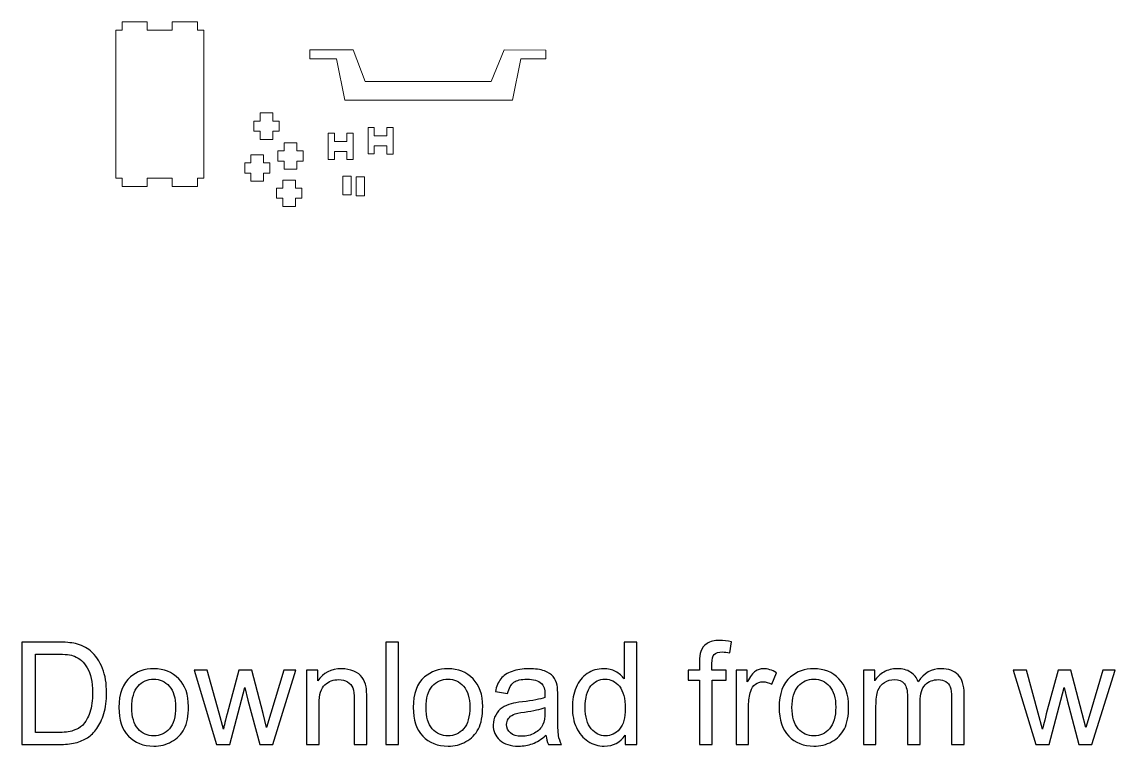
# Model space of a CAD drawing. Header units: millimetres. Extents: x -119 to 3616, y -1141 to -7.
# Drawn here: x 924 to 1794, y -1141 to -565 of the extents above; entities that cross this region are included whole.
import ezdxf

# ---------------------------------------------------------------- set-up
doc = ezdxf.new("R2010")
doc.units = ezdxf.units.MM
doc.header["$MEASUREMENT"] = 0
doc.layers.add('Layer 1', color=7, linetype='Continuous')

msp = doc.modelspace()

# ---------------------------------------------------------------- linework, layer by layer
at = {"layer": 'Layer 1', "color": 250, "lineweight": 9}
for points, knots in [([(1043.3284, -571.0558), (1043.3284, -571.0558), (1043.3285, -564.5338), (1043.3285, -564.5338), (1043.3285, -564.5338), (1043.3285, -564.5338), (1063.3284, -564.5338), (1063.3284, -564.5338), (1063.3284, -564.5338), (1063.3284, -564.5338), (1063.3284, -571.0558), (1063.3284, -571.0558), (1063.3284, -571.0558), (1063.3284, -571.0558), (1068.3379, -571.0558), (1068.3379, -571.0558), (1068.3379, -571.0558), (1068.3379, -571.0558), (1068.3379, -689.0558), (1068.3379, -689.0558), (1068.3379, -689.0558), (1068.3379, -689.0558), (1063.3274, -689.0558), (1063.3274, -689.0558), (1063.3274, -689.0558), (1063.3274, -689.0558), (1063.311, -695.5569), (1063.311, -695.5569), (1063.311, -695.5569), (1063.311, -695.5569), (1043.311, -695.557), (1043.311, -695.557), (1043.311, -695.557), (1043.311, -695.557), (1043.3274, -689.0557), (1043.3274, -689.0557), (1043.3274, -689.0557), (1043.3274, -689.0557), (1023.3275, -689.0557), (1023.3275, -689.0557), (1023.3275, -689.0557), (1023.3275, -689.0557), (1023.3274, -695.5568), (1023.3274, -695.5568), (1023.3274, -695.5568), (1023.3274, -695.5568), (1003.3275, -695.5567), (1003.3275, -695.5567), (1003.3275, -695.5567), (1003.3275, -695.5567), (1003.3275, -689.0558), (1003.3275, -689.0558), (1003.3275, -689.0558), (1003.3275, -689.0558), (998.3379, -689.0557), (998.3379, -689.0557), (998.3379, -689.0557), (998.3379, -689.0557), (998.3379, -571.0558), (998.3379, -571.0558), (998.3379, -571.0558), (998.3379, -571.0558), (1003.3284, -571.0558), (1003.3284, -571.0558), (1003.3284, -571.0558), (1003.3284, -571.0558), (1003.3615, -564.5339), (1003.3615, -564.5339), (1003.3615, -564.5339), (1003.3615, -564.5339), (1023.3616, -564.534), (1023.3616, -564.534), (1023.3616, -564.534), (1023.3616, -564.534), (1023.3285, -571.0558), (1023.3285, -571.0558), (1023.3285, -571.0558), (1023.3285, -571.0558), (1043.3284, -571.0558), (1043.3284, -571.0558)], [0, 0, 0, 0, 0.04761905, 0.04761905, 0.04761905, 0.04761905, 0.0952381, 0.0952381, 0.0952381, 0.0952381, 0.14285714, 0.14285714, 0.14285714, 0.14285714, 0.19047619, 0.19047619, 0.19047619, 0.19047619, 0.23809524, 0.23809524, 0.23809524, 0.23809524, 0.28571429, 0.28571429, 0.28571429, 0.28571429, 0.33333333, 0.33333333, 0.33333333, 0.33333333, 0.38095238, 0.38095238, 0.38095238, 0.38095238, 0.42857143, 0.42857143, 0.42857143, 0.42857143, 0.47619048, 0.47619048, 0.47619048, 0.47619048, 0.52380952, 0.52380952, 0.52380952, 0.52380952, 0.57142857, 0.57142857, 0.57142857, 0.57142857, 0.61904762, 0.61904762, 0.61904762, 0.61904762, 0.66666667, 0.66666667, 0.66666667, 0.66666667, 0.71428571, 0.71428571, 0.71428571, 0.71428571, 0.76190476, 0.76190476, 0.76190476, 0.76190476, 0.80952381, 0.80952381, 0.80952381, 0.80952381, 0.85714286, 0.85714286, 0.85714286, 0.85714286, 0.9047619, 0.9047619, 0.9047619, 0.9047619, 1, 1, 1, 1]), ([(1113.3528, -637.0629), (1113.3528, -637.0629), (1123.3528, -637.0629), (1123.3528, -637.0629), (1123.3528, -637.0629), (1123.3528, -637.0629), (1123.3528, -643.5541), (1123.3528, -643.5541), (1123.3528, -643.5541), (1123.3528, -643.5541), (1128.3528, -643.5541), (1128.3528, -643.5541), (1128.3528, -643.5541), (1128.3528, -643.5541), (1128.3528, -651.5541), (1128.3528, -651.5541), (1128.3528, -651.5541), (1128.3528, -651.5541), (1123.3528, -651.5541), (1123.3528, -651.5541), (1123.3528, -651.5541), (1123.3528, -651.5541), (1123.3528, -658.0538), (1123.3528, -658.0538), (1123.3528, -658.0538), (1123.3528, -658.0538), (1113.3528, -658.0538), (1113.3528, -658.0538), (1113.3528, -658.0538), (1113.3528, -658.0538), (1113.3528, -651.5541), (1113.3528, -651.5541), (1113.3528, -651.5541), (1113.3528, -651.5541), (1108.3528, -651.5541), (1108.3528, -651.5541), (1108.3528, -651.5541), (1108.3528, -651.5541), (1108.3528, -643.5541), (1108.3528, -643.5541), (1108.3528, -643.5541), (1108.3528, -643.5541), (1113.3528, -643.5541), (1113.3528, -643.5541), (1113.3528, -643.5541), (1113.3528, -643.5541), (1113.3528, -637.0629), (1113.3528, -637.0629)], [0, 0, 0, 0, 0.07692308, 0.07692308, 0.07692308, 0.07692308, 0.15384615, 0.15384615, 0.15384615, 0.15384615, 0.23076923, 0.23076923, 0.23076923, 0.23076923, 0.30769231, 0.30769231, 0.30769231, 0.30769231, 0.38461538, 0.38461538, 0.38461538, 0.38461538, 0.46153846, 0.46153846, 0.46153846, 0.46153846, 0.53846154, 0.53846154, 0.53846154, 0.53846154, 0.61538462, 0.61538462, 0.61538462, 0.61538462, 0.69230769, 0.69230769, 0.69230769, 0.69230769, 0.76923077, 0.76923077, 0.76923077, 0.76923077, 0.84615385, 0.84615385, 0.84615385, 0.84615385, 1, 1, 1, 1]), ([(1199.0777, -648.7095), (1199.0777, -648.7095), (1204.0777, -648.7095), (1204.0777, -648.7095), (1204.0777, -648.7095), (1204.0777, -648.7095), (1204.0777, -655.1957), (1204.0777, -655.1957), (1204.0777, -655.1957), (1204.0777, -655.1957), (1214.0777, -655.1957), (1214.0777, -655.1957), (1214.0777, -655.1957), (1214.0777, -655.1957), (1214.0818, -648.7009), (1214.0818, -648.7009), (1214.0818, -648.7009), (1214.0818, -648.7009), (1219.0818, -648.7009), (1219.0818, -648.7009), (1219.0818, -648.7009), (1219.0818, -648.7009), (1219.0777, -669.7039), (1219.0777, -669.7039), (1219.0777, -669.7039), (1219.0777, -669.7039), (1214.0777, -669.7039), (1214.0777, -669.7039), (1214.0777, -669.7039), (1214.0777, -669.7039), (1214.0777, -663.1957), (1214.0777, -663.1957), (1214.0777, -663.1957), (1214.0777, -663.1957), (1204.0777, -663.1957), (1204.0777, -663.1957), (1204.0777, -663.1957), (1204.0777, -663.1957), (1204.0777, -669.6794), (1204.0777, -669.6794), (1204.0777, -669.6794), (1204.0777, -669.6794), (1199.0777, -669.6794), (1199.0777, -669.6794), (1199.0777, -669.6794), (1199.0777, -669.6794), (1199.0777, -648.7095), (1199.0777, -648.7095)], [0, 0, 0, 0, 0.07692308, 0.07692308, 0.07692308, 0.07692308, 0.15384615, 0.15384615, 0.15384615, 0.15384615, 0.23076923, 0.23076923, 0.23076923, 0.23076923, 0.30769231, 0.30769231, 0.30769231, 0.30769231, 0.38461538, 0.38461538, 0.38461538, 0.38461538, 0.46153846, 0.46153846, 0.46153846, 0.46153846, 0.53846154, 0.53846154, 0.53846154, 0.53846154, 0.61538462, 0.61538462, 0.61538462, 0.61538462, 0.69230769, 0.69230769, 0.69230769, 0.69230769, 0.76923077, 0.76923077, 0.76923077, 0.76923077, 0.84615385, 0.84615385, 0.84615385, 0.84615385, 1, 1, 1, 1]), ([(1132.4028, -660.8129), (1132.4028, -660.8129), (1142.4027, -660.8129), (1142.4027, -660.8129), (1142.4027, -660.8129), (1142.4027, -660.8129), (1142.4027, -667.3041), (1142.4027, -667.3041), (1142.4027, -667.3041), (1142.4027, -667.3041), (1147.4027, -667.3041), (1147.4027, -667.3041), (1147.4027, -667.3041), (1147.4027, -667.3041), (1147.4027, -675.3041), (1147.4027, -675.3041), (1147.4027, -675.3041), (1147.4027, -675.3041), (1142.4027, -675.3041), (1142.4027, -675.3041), (1142.4027, -675.3041), (1142.4027, -675.3041), (1142.4027, -681.8038), (1142.4027, -681.8038), (1142.4027, -681.8038), (1142.4027, -681.8038), (1132.4028, -681.8038), (1132.4028, -681.8038), (1132.4028, -681.8038), (1132.4028, -681.8038), (1132.4028, -675.3041), (1132.4028, -675.3041), (1132.4028, -675.3041), (1132.4028, -675.3041), (1127.4028, -675.3041), (1127.4028, -675.3041), (1127.4028, -675.3041), (1127.4028, -675.3041), (1127.4028, -667.3041), (1127.4028, -667.3041), (1127.4028, -667.3041), (1127.4028, -667.3041), (1132.4028, -667.3041), (1132.4028, -667.3041), (1132.4028, -667.3041), (1132.4028, -667.3041), (1132.4028, -660.8129), (1132.4028, -660.8129)], [0, 0, 0, 0, 0.07692308, 0.07692308, 0.07692308, 0.07692308, 0.15384615, 0.15384615, 0.15384615, 0.15384615, 0.23076923, 0.23076923, 0.23076923, 0.23076923, 0.30769231, 0.30769231, 0.30769231, 0.30769231, 0.38461538, 0.38461538, 0.38461538, 0.38461538, 0.46153846, 0.46153846, 0.46153846, 0.46153846, 0.53846154, 0.53846154, 0.53846154, 0.53846154, 0.61538462, 0.61538462, 0.61538462, 0.61538462, 0.69230769, 0.69230769, 0.69230769, 0.69230769, 0.76923077, 0.76923077, 0.76923077, 0.76923077, 0.84615385, 0.84615385, 0.84615385, 0.84615385, 1, 1, 1, 1]), ([(1167.3277, -653.1587), (1167.3277, -653.1587), (1172.3277, -653.1587), (1172.3277, -653.1587), (1172.3277, -653.1587), (1172.3277, -653.1587), (1172.3277, -659.6689), (1172.3277, -659.6689), (1172.3277, -659.6689), (1172.3277, -659.6689), (1182.3277, -659.6689), (1182.3277, -659.6689), (1182.3277, -659.6689), (1182.3277, -659.6689), (1182.3277, -653.1257), (1182.3277, -653.1257), (1182.3277, -653.1257), (1182.3277, -653.1257), (1187.3277, -653.1257), (1187.3277, -653.1257), (1187.3277, -653.1257), (1187.3277, -653.1257), (1187.3277, -674.199), (1187.3277, -674.199), (1187.3277, -674.199), (1187.3277, -674.199), (1182.3277, -674.199), (1182.3277, -674.199), (1182.3277, -674.199), (1182.3277, -674.199), (1182.3277, -667.6689), (1182.3277, -667.6689), (1182.3277, -667.6689), (1182.3277, -667.6689), (1172.3277, -667.6689), (1172.3277, -667.6689), (1172.3277, -667.6689), (1172.3277, -667.6689), (1172.3277, -674.166), (1172.3277, -674.166), (1172.3277, -674.166), (1172.3277, -674.166), (1167.3277, -674.166), (1167.3277, -674.166), (1167.3277, -674.166), (1167.3277, -674.166), (1167.3277, -653.1587), (1167.3277, -653.1587)], [0, 0, 0, 0, 0.07692308, 0.07692308, 0.07692308, 0.07692308, 0.15384615, 0.15384615, 0.15384615, 0.15384615, 0.23076923, 0.23076923, 0.23076923, 0.23076923, 0.30769231, 0.30769231, 0.30769231, 0.30769231, 0.38461538, 0.38461538, 0.38461538, 0.38461538, 0.46153846, 0.46153846, 0.46153846, 0.46153846, 0.53846154, 0.53846154, 0.53846154, 0.53846154, 0.61538462, 0.61538462, 0.61538462, 0.61538462, 0.69230769, 0.69230769, 0.69230769, 0.69230769, 0.76923077, 0.76923077, 0.76923077, 0.76923077, 0.84615385, 0.84615385, 0.84615385, 0.84615385, 1, 1, 1, 1]), ([(1105.9445, -670.3379), (1105.9445, -670.3379), (1115.9445, -670.3379), (1115.9445, -670.3379), (1115.9445, -670.3379), (1115.9445, -670.3379), (1115.9445, -676.8291), (1115.9445, -676.8291), (1115.9445, -676.8291), (1115.9445, -676.8291), (1120.9445, -676.8291), (1120.9445, -676.8291), (1120.9445, -676.8291), (1120.9445, -676.8291), (1120.9445, -684.8291), (1120.9445, -684.8291), (1120.9445, -684.8291), (1120.9445, -684.8291), (1115.9445, -684.8291), (1115.9445, -684.8291), (1115.9445, -684.8291), (1115.9445, -684.8291), (1115.9445, -691.3288), (1115.9445, -691.3288), (1115.9445, -691.3288), (1115.9445, -691.3288), (1105.9445, -691.3288), (1105.9445, -691.3288), (1105.9445, -691.3288), (1105.9445, -691.3288), (1105.9445, -684.8291), (1105.9445, -684.8291), (1105.9445, -684.8291), (1105.9445, -684.8291), (1100.9445, -684.8291), (1100.9445, -684.8291), (1100.9445, -684.8291), (1100.9445, -684.8291), (1100.9445, -676.8291), (1100.9445, -676.8291), (1100.9445, -676.8291), (1100.9445, -676.8291), (1105.9445, -676.8291), (1105.9445, -676.8291), (1105.9445, -676.8291), (1105.9445, -676.8291), (1105.9445, -670.3379), (1105.9445, -670.3379)], [0, 0, 0, 0, 0.07692308, 0.07692308, 0.07692308, 0.07692308, 0.15384615, 0.15384615, 0.15384615, 0.15384615, 0.23076923, 0.23076923, 0.23076923, 0.23076923, 0.30769231, 0.30769231, 0.30769231, 0.30769231, 0.38461538, 0.38461538, 0.38461538, 0.38461538, 0.46153846, 0.46153846, 0.46153846, 0.46153846, 0.53846154, 0.53846154, 0.53846154, 0.53846154, 0.61538462, 0.61538462, 0.61538462, 0.61538462, 0.69230769, 0.69230769, 0.69230769, 0.69230769, 0.76923077, 0.76923077, 0.76923077, 0.76923077, 0.84615385, 0.84615385, 0.84615385, 0.84615385, 1, 1, 1, 1]), ([(1131.3445, -690.4462), (1131.3445, -690.4462), (1141.3444, -690.4462), (1141.3444, -690.4462), (1141.3444, -690.4462), (1141.3444, -690.4462), (1141.3444, -696.9374), (1141.3444, -696.9374), (1141.3444, -696.9374), (1141.3444, -696.9374), (1146.3444, -696.9374), (1146.3444, -696.9374), (1146.3444, -696.9374), (1146.3444, -696.9374), (1146.3444, -704.9374), (1146.3444, -704.9374), (1146.3444, -704.9374), (1146.3444, -704.9374), (1141.3444, -704.9374), (1141.3444, -704.9374), (1141.3444, -704.9374), (1141.3444, -704.9374), (1141.3444, -711.4371), (1141.3444, -711.4371), (1141.3444, -711.4371), (1141.3444, -711.4371), (1131.3445, -711.4371), (1131.3445, -711.4371), (1131.3445, -711.4371), (1131.3445, -711.4371), (1131.3445, -704.9374), (1131.3445, -704.9374), (1131.3445, -704.9374), (1131.3445, -704.9374), (1126.3445, -704.9374), (1126.3445, -704.9374), (1126.3445, -704.9374), (1126.3445, -704.9374), (1126.3445, -696.9374), (1126.3445, -696.9374), (1126.3445, -696.9374), (1126.3445, -696.9374), (1131.3445, -696.9374), (1131.3445, -696.9374), (1131.3445, -696.9374), (1131.3445, -696.9374), (1131.3445, -690.4462), (1131.3445, -690.4462)], [0, 0, 0, 0, 0.07692308, 0.07692308, 0.07692308, 0.07692308, 0.15384615, 0.15384615, 0.15384615, 0.15384615, 0.23076923, 0.23076923, 0.23076923, 0.23076923, 0.30769231, 0.30769231, 0.30769231, 0.30769231, 0.38461538, 0.38461538, 0.38461538, 0.38461538, 0.46153846, 0.46153846, 0.46153846, 0.46153846, 0.53846154, 0.53846154, 0.53846154, 0.53846154, 0.61538462, 0.61538462, 0.61538462, 0.61538462, 0.69230769, 0.69230769, 0.69230769, 0.69230769, 0.76923077, 0.76923077, 0.76923077, 0.76923077, 0.84615385, 0.84615385, 0.84615385, 0.84615385, 1, 1, 1, 1])]:
    msp.add_open_spline(points, degree=3, knots=knots, dxfattribs=at)
at = {"layer": 'Layer 1', "color": 250, "lineweight": 20}
for points, knots in [([(1152.8685, -586.8373), (1152.8685, -586.8373), (1187.3452, -586.8704), (1187.3452, -586.8704), (1187.3452, -586.8704), (1187.3452, -586.8704), (1196.8402, -611.8704), (1196.8402, -611.8704), (1196.8402, -611.8704), (1196.8402, -611.8704), (1296.9612, -611.8704), (1296.9612, -611.8704), (1296.9612, -611.8704), (1296.9612, -611.8704), (1307.3452, -586.8704), (1307.3452, -586.8704), (1307.3452, -586.8704), (1307.3452, -586.8704), (1340.6643, -586.9365), (1340.6643, -586.9365), (1340.6643, -586.9365), (1340.6643, -586.9365), (1340.6643, -593.9365), (1340.6643, -593.9365), (1340.6643, -593.9365), (1340.6643, -593.9365), (1320.6785, -593.8704), (1320.6785, -593.8704), (1320.6785, -593.8704), (1320.6785, -593.8704), (1313.9742, -626.8704), (1313.9742, -626.8704), (1313.9742, -626.8704), (1313.9742, -626.8704), (1313.7519, -626.8704), (1313.7519, -626.8704), (1313.7519, -626.8704), (1313.7519, -626.8704), (1180.8761, -626.8704), (1180.8761, -626.8704), (1180.8761, -626.8704), (1180.8761, -626.8704), (1180.7016, -626.8704), (1180.7016, -626.8704), (1180.7016, -626.8704), (1180.7016, -626.8704), (1174.0119, -593.8704), (1174.0119, -593.8704), (1174.0119, -593.8704), (1174.0119, -593.8704), (1152.8684, -593.8373), (1152.8684, -593.8373), (1152.8684, -593.8373), (1152.8684, -593.8373), (1152.8685, -586.8373), (1152.8685, -586.8373)], [0, 0, 0, 0, 0.06666667, 0.06666667, 0.06666667, 0.06666667, 0.13333333, 0.13333333, 0.13333333, 0.13333333, 0.2, 0.2, 0.2, 0.2, 0.26666667, 0.26666667, 0.26666667, 0.26666667, 0.33333333, 0.33333333, 0.33333333, 0.33333333, 0.4, 0.4, 0.4, 0.4, 0.46666667, 0.46666667, 0.46666667, 0.46666667, 0.53333333, 0.53333333, 0.53333333, 0.53333333, 0.6, 0.6, 0.6, 0.6, 0.66666667, 0.66666667, 0.66666667, 0.66666667, 0.73333333, 0.73333333, 0.73333333, 0.73333333, 0.8, 0.8, 0.8, 0.8, 0.86666667, 0.86666667, 0.86666667, 0.86666667, 1, 1, 1, 1]), ([(1179.0458, -687.268), (1179.0458, -687.268), (1185.5458, -687.268), (1185.5458, -687.268), (1185.5458, -687.268), (1185.5458, -687.268), (1185.5458, -702.268), (1185.5458, -702.268), (1185.5458, -702.268), (1185.5458, -702.268), (1179.0458, -702.268), (1179.0458, -702.268), (1179.0458, -702.268), (1179.0458, -702.268), (1179.0458, -687.268), (1179.0458, -687.268)], [0, 0, 0, 0, 0.2, 0.2, 0.2, 0.2, 0.4, 0.4, 0.4, 0.4, 0.6, 0.6, 0.6, 0.6, 1, 1, 1, 1]), ([(1189.6653, -687.9157), (1189.6653, -687.9157), (1196.1653, -687.9157), (1196.1653, -687.9157), (1196.1653, -687.9157), (1196.1653, -687.9157), (1196.1653, -702.9157), (1196.1653, -702.9157), (1196.1653, -702.9157), (1196.1653, -702.9157), (1189.6653, -702.9157), (1189.6653, -702.9157), (1189.6653, -702.9157), (1189.6653, -702.9157), (1189.6653, -687.9157), (1189.6653, -687.9157)], [0, 0, 0, 0, 0.2, 0.2, 0.2, 0.2, 0.4, 0.4, 0.4, 0.4, 0.6, 0.6, 0.6, 0.6, 1, 1, 1, 1])]:
    msp.add_open_spline(points, degree=3, knots=knots, dxfattribs=at)
at = {"layer": 'Layer 1', "color": 250}
for points, knots in [([(923.6263, -1139.6944), (923.6263, -1139.6944), (923.6263, -1058.1662), (923.6263, -1058.1662), (923.6263, -1058.1662), (923.6263, -1058.1662), (951.7133, -1058.1662), (951.7133, -1058.1662), (951.7133, -1058.1662), (958.0518, -1058.1662), (962.8912, -1058.5458), (966.2312, -1059.3238), (966.2312, -1059.3238), (970.8997, -1060.4056), (974.8851, -1062.3603), (978.1872, -1065.169), (978.1872, -1065.169), (982.4951, -1068.8127), (985.7024, -1073.4433), (987.8279, -1079.0986), (987.8279, -1079.0986), (989.9723, -1084.754), (991.0351, -1091.2254), (991.0351, -1098.4938), (991.0351, -1098.4938), (991.0351, -1104.6805), (990.3139, -1110.1651), (988.8716, -1114.9475), (988.8716, -1114.9475), (987.4293, -1119.7299), (985.5695, -1123.6962), (983.3112, -1126.8275), (983.3112, -1126.8275), (981.0338, -1129.9588), (978.5667, -1132.4259), (975.8719, -1134.2098), (975.8719, -1134.2098), (973.196, -1136.0127), (969.9509, -1137.3791), (966.1553, -1138.309), (966.1553, -1138.309), (962.3408, -1139.2389), (957.9759, -1139.6944), (953.0417, -1139.6944), (953.0417, -1139.6944), (953.0417, -1139.6944), (923.6263, -1139.6944), (923.6263, -1139.6944)], [0, 0, 0, 0, 0.07692308, 0.07692308, 0.07692308, 0.07692308, 0.15384615, 0.15384615, 0.15384615, 0.15384615, 0.23076923, 0.23076923, 0.23076923, 0.23076923, 0.30769231, 0.30769231, 0.30769231, 0.30769231, 0.38461538, 0.38461538, 0.38461538, 0.38461538, 0.46153846, 0.46153846, 0.46153846, 0.46153846, 0.53846154, 0.53846154, 0.53846154, 0.53846154, 0.61538462, 0.61538462, 0.61538462, 0.61538462, 0.69230769, 0.69230769, 0.69230769, 0.69230769, 0.76923077, 0.76923077, 0.76923077, 0.76923077, 0.84615385, 0.84615385, 0.84615385, 0.84615385, 1, 1, 1, 1]), ([(1213.264, -1139.6944), (1213.264, -1139.6944), (1213.264, -1058.1662), (1213.264, -1058.1662), (1213.264, -1058.1662), (1213.264, -1058.1662), (1223.2843, -1058.1662), (1223.2843, -1058.1662), (1223.2843, -1058.1662), (1223.2843, -1058.1662), (1223.2843, -1139.6944), (1223.2843, -1139.6944), (1223.2843, -1139.6944), (1223.2843, -1139.6944), (1213.264, -1139.6944), (1213.264, -1139.6944)], [0, 0, 0, 0, 0.2, 0.2, 0.2, 0.2, 0.4, 0.4, 0.4, 0.4, 0.6, 0.6, 0.6, 0.6, 1, 1, 1, 1]), ([(1403.5914, -1139.6944), (1403.5914, -1139.6944), (1403.5914, -1132.1982), (1403.5914, -1132.1982), (1403.5914, -1132.1982), (1399.8528, -1138.0244), (1394.3493, -1140.9469), (1387.0808, -1140.9469), (1387.0808, -1140.9469), (1382.3744, -1140.9469), (1378.0475, -1139.6564), (1374.1191, -1137.0565), (1374.1191, -1137.0565), (1370.1717, -1134.4755), (1367.1163, -1130.8508), (1364.9339, -1126.2202), (1364.9339, -1126.2202), (1362.7704, -1121.5707), (1361.6887, -1116.238), (1361.6887, -1110.2031), (1361.6887, -1110.2031), (1361.6887, -1104.32), (1362.6755, -1098.9872), (1364.6302, -1094.1859), (1364.6302, -1094.1859), (1366.6039, -1089.4035), (1369.5455, -1085.7218), (1373.4738, -1083.1788), (1373.4738, -1083.1788), (1377.3832, -1080.6168), (1381.7861, -1079.3453), (1386.6254, -1079.3453), (1386.6254, -1079.3453), (1390.1932, -1079.3453), (1393.3625, -1080.1044), (1396.1332, -1081.6037), (1396.1332, -1081.6037), (1398.904, -1083.1029), (1401.1623, -1085.0766), (1402.9082, -1087.4867), (1402.9082, -1087.4867), (1402.9082, -1087.4867), (1402.9082, -1058.1662), (1402.9082, -1058.1662), (1402.9082, -1058.1662), (1402.9082, -1058.1662), (1412.9285, -1058.1662), (1412.9285, -1058.1662), (1412.9285, -1058.1662), (1412.9285, -1058.1662), (1412.9285, -1139.6944), (1412.9285, -1139.6944), (1412.9285, -1139.6944), (1412.9285, -1139.6944), (1403.5914, -1139.6944), (1403.5914, -1139.6944)], [0, 0, 0, 0, 0.06666667, 0.06666667, 0.06666667, 0.06666667, 0.13333333, 0.13333333, 0.13333333, 0.13333333, 0.2, 0.2, 0.2, 0.2, 0.26666667, 0.26666667, 0.26666667, 0.26666667, 0.33333333, 0.33333333, 0.33333333, 0.33333333, 0.4, 0.4, 0.4, 0.4, 0.46666667, 0.46666667, 0.46666667, 0.46666667, 0.53333333, 0.53333333, 0.53333333, 0.53333333, 0.6, 0.6, 0.6, 0.6, 0.66666667, 0.66666667, 0.66666667, 0.66666667, 0.73333333, 0.73333333, 0.73333333, 0.73333333, 0.8, 0.8, 0.8, 0.8, 0.86666667, 0.86666667, 0.86666667, 0.86666667, 1, 1, 1, 1]), ([(1462.8019, -1139.6944), (1462.8019, -1139.6944), (1462.8019, -1088.3407), (1462.8019, -1088.3407), (1462.8019, -1088.3407), (1462.8019, -1088.3407), (1453.9203, -1088.3407), (1453.9203, -1088.3407), (1453.9203, -1088.3407), (1453.9203, -1088.3407), (1453.9203, -1080.5978), (1453.9203, -1080.5978), (1453.9203, -1080.5978), (1453.9203, -1080.5978), (1462.8019, -1080.5978), (1462.8019, -1080.5978), (1462.8019, -1080.5978), (1462.8019, -1080.5978), (1462.8019, -1074.3352), (1462.8019, -1074.3352), (1462.8019, -1074.3352), (1462.8019, -1070.3689), (1463.1435, -1067.4273), (1463.8456, -1065.5106), (1463.8456, -1065.5106), (1464.8135, -1062.9296), (1466.4835, -1060.8231), (1468.9127, -1059.21), (1468.9127, -1059.21), (1471.3228, -1057.5969), (1474.7199, -1056.7998), (1479.0847, -1056.7998), (1479.0847, -1056.7998), (1481.9124, -1056.7998), (1485.0247, -1057.1414), (1488.4407, -1057.8056), (1488.4407, -1057.8056), (1488.4407, -1057.8056), (1486.9415, -1066.5733), (1486.9415, -1066.5733), (1486.9415, -1066.5733), (1484.8539, -1066.2127), (1482.8992, -1066.023), (1481.0394, -1066.023), (1481.0394, -1066.023), (1478.003, -1066.023), (1475.8585, -1066.6682), (1474.587, -1067.9587), (1474.587, -1067.9587), (1473.3345, -1069.2492), (1472.7082, -1071.6593), (1472.7082, -1075.1892), (1472.7082, -1075.1892), (1472.7082, -1075.1892), (1472.7082, -1080.5978), (1472.7082, -1080.5978), (1472.7082, -1080.5978), (1472.7082, -1080.5978), (1484.2087, -1080.5978), (1484.2087, -1080.5978), (1484.2087, -1080.5978), (1484.2087, -1080.5978), (1484.2087, -1088.3407), (1484.2087, -1088.3407), (1484.2087, -1088.3407), (1484.2087, -1088.3407), (1472.8221, -1088.3407), (1472.8221, -1088.3407), (1472.8221, -1088.3407), (1472.8221, -1088.3407), (1472.8221, -1139.6944), (1472.8221, -1139.6944), (1472.8221, -1139.6944), (1472.8221, -1139.6944), (1462.8019, -1139.6944), (1462.8019, -1139.6944)], [0, 0, 0, 0, 0.05, 0.05, 0.05, 0.05, 0.1, 0.1, 0.1, 0.1, 0.15, 0.15, 0.15, 0.15, 0.2, 0.2, 0.2, 0.2, 0.25, 0.25, 0.25, 0.25, 0.3, 0.3, 0.3, 0.3, 0.35, 0.35, 0.35, 0.35, 0.4, 0.4, 0.4, 0.4, 0.45, 0.45, 0.45, 0.45, 0.5, 0.5, 0.5, 0.5, 0.55, 0.55, 0.55, 0.55, 0.6, 0.6, 0.6, 0.6, 0.65, 0.65, 0.65, 0.65, 0.7, 0.7, 0.7, 0.7, 0.75, 0.75, 0.75, 0.75, 0.8, 0.8, 0.8, 0.8, 0.85, 0.85, 0.85, 0.85, 0.9, 0.9, 0.9, 0.9, 1, 1, 1, 1]), ([(934.4436, -1130.1296), (934.4436, -1130.1296), (951.8272, -1130.1296), (951.8272, -1130.1296), (951.8272, -1130.1296), (957.1978, -1130.1296), (961.4109, -1129.6362), (964.4663, -1128.6304), (964.4663, -1128.6304), (967.5217, -1127.6246), (969.9509, -1126.2202), (971.7727, -1124.3984), (971.7727, -1124.3984), (974.3157, -1121.8364), (976.3084, -1118.3824), (977.7317, -1114.0555), (977.7317, -1114.0555), (979.155, -1109.7286), (979.8762, -1104.4908), (979.8762, -1098.323), (979.8762, -1098.323), (979.8762, -1089.7831), (978.4718, -1083.2168), (975.6821, -1078.6242), (975.6821, -1078.6242), (972.8924, -1074.0316), (969.4954, -1070.9572), (965.4911, -1069.401), (965.4911, -1069.401), (962.6065, -1068.2813), (957.957, -1067.731), (951.5425, -1067.731), (951.5425, -1067.731), (951.5425, -1067.731), (934.4436, -1067.731), (934.4436, -1067.731), (934.4436, -1067.731), (934.4436, -1067.731), (934.4436, -1130.1296), (934.4436, -1130.1296)], [0, 0, 0, 0, 0.09090909, 0.09090909, 0.09090909, 0.09090909, 0.18181818, 0.18181818, 0.18181818, 0.18181818, 0.27272727, 0.27272727, 0.27272727, 0.27272727, 0.36363636, 0.36363636, 0.36363636, 0.36363636, 0.45454545, 0.45454545, 0.45454545, 0.45454545, 0.54545455, 0.54545455, 0.54545455, 0.54545455, 0.63636364, 0.63636364, 0.63636364, 0.63636364, 0.72727273, 0.72727273, 0.72727273, 0.72727273, 0.81818182, 0.81818182, 0.81818182, 0.81818182, 1, 1, 1, 1]), ([(1000.8466, -1110.1461), (1000.8466, -1099.2339), (1003.883, -1091.1494), (1009.9749, -1085.8926), (1009.9749, -1085.8926), (1015.0419, -1081.5278), (1021.2476, -1079.3453), (1028.554, -1079.3453), (1028.554, -1079.3453), (1036.6575, -1079.3453), (1043.2997, -1082.0022), (1048.4616, -1087.3159), (1048.4616, -1087.3159), (1053.6046, -1092.6107), (1056.1856, -1099.9551), (1056.1856, -1109.3111), (1056.1856, -1109.3111), (1056.1856, -1116.9022), (1055.0469, -1122.8612), (1052.7696, -1127.2071), (1052.7696, -1127.2071), (1050.4922, -1131.553), (1047.1711, -1134.931), (1042.8063, -1137.3412), (1042.8063, -1137.3412), (1038.4604, -1139.7513), (1033.697, -1140.9469), (1028.554, -1140.9469), (1028.554, -1140.9469), (1020.2797, -1140.9469), (1013.5996, -1138.309), (1008.4946, -1133.0142), (1008.4946, -1133.0142), (1003.3896, -1127.7195), (1000.8466, -1120.0904), (1000.8466, -1110.1461)], [0, 0, 0, 0, 0.1, 0.1, 0.1, 0.1, 0.2, 0.2, 0.2, 0.2, 0.3, 0.3, 0.3, 0.3, 0.4, 0.4, 0.4, 0.4, 0.5, 0.5, 0.5, 0.5, 0.6, 0.6, 0.6, 0.6, 0.7, 0.7, 0.7, 0.7, 0.8, 0.8, 0.8, 0.8, 1, 1, 1, 1]), ([(1078.5603, -1139.6944), (1078.5603, -1139.6944), (1060.7023, -1080.5978), (1060.7023, -1080.5978), (1060.7023, -1080.5978), (1060.7023, -1080.5978), (1071.178, -1080.5978), (1071.178, -1080.5978), (1071.178, -1080.5978), (1071.178, -1080.5978), (1080.6099, -1114.7008), (1080.6099, -1114.7008), (1080.6099, -1114.7008), (1080.6099, -1114.7008), (1083.9499, -1127.3969), (1083.9499, -1127.3969), (1083.9499, -1127.3969), (1084.0828, -1126.7706), (1085.1076, -1122.7094), (1087.0054, -1115.2132), (1087.0054, -1115.2132), (1087.0054, -1115.2132), (1096.3614, -1080.5978), (1096.3614, -1080.5978), (1096.3614, -1080.5978), (1096.3614, -1080.5978), (1106.6283, -1080.5978), (1106.6283, -1080.5978), (1106.6283, -1080.5978), (1106.6283, -1080.5978), (1115.5288, -1114.9095), (1115.5288, -1114.9095), (1115.5288, -1114.9095), (1115.5288, -1114.9095), (1118.4324, -1126.1633), (1118.4324, -1126.1633), (1118.4324, -1126.1633), (1118.4324, -1126.1633), (1121.8294, -1114.7577), (1121.8294, -1114.7577), (1121.8294, -1114.7577), (1121.8294, -1114.7577), (1132.0394, -1080.5978), (1132.0394, -1080.5978), (1132.0394, -1080.5978), (1132.0394, -1080.5978), (1141.775, -1080.5978), (1141.775, -1080.5978), (1141.775, -1080.5978), (1141.775, -1080.5978), (1123.2338, -1139.6944), (1123.2338, -1139.6944), (1123.2338, -1139.6944), (1123.2338, -1139.6944), (1112.872, -1139.6944), (1112.872, -1139.6944), (1112.872, -1139.6944), (1112.872, -1139.6944), (1103.497, -1104.3389), (1103.497, -1104.3389), (1103.497, -1104.3389), (1103.497, -1104.3389), (1101.1248, -1094.2238), (1101.1248, -1094.2238), (1101.1248, -1094.2238), (1101.1248, -1094.2238), (1089.1688, -1139.6944), (1089.1688, -1139.6944), (1089.1688, -1139.6944), (1089.1688, -1139.6944), (1078.5603, -1139.6944), (1078.5603, -1139.6944)], [0, 0, 0, 0, 0.05263158, 0.05263158, 0.05263158, 0.05263158, 0.10526316, 0.10526316, 0.10526316, 0.10526316, 0.15789474, 0.15789474, 0.15789474, 0.15789474, 0.21052632, 0.21052632, 0.21052632, 0.21052632, 0.26315789, 0.26315789, 0.26315789, 0.26315789, 0.31578947, 0.31578947, 0.31578947, 0.31578947, 0.36842105, 0.36842105, 0.36842105, 0.36842105, 0.42105263, 0.42105263, 0.42105263, 0.42105263, 0.47368421, 0.47368421, 0.47368421, 0.47368421, 0.52631579, 0.52631579, 0.52631579, 0.52631579, 0.57894737, 0.57894737, 0.57894737, 0.57894737, 0.63157895, 0.63157895, 0.63157895, 0.63157895, 0.68421053, 0.68421053, 0.68421053, 0.68421053, 0.73684211, 0.73684211, 0.73684211, 0.73684211, 0.78947368, 0.78947368, 0.78947368, 0.78947368, 0.84210526, 0.84210526, 0.84210526, 0.84210526, 0.89473684, 0.89473684, 0.89473684, 0.89473684, 1, 1, 1, 1]), ([(1150.1632, -1139.6944), (1150.1632, -1139.6944), (1150.1632, -1080.5978), (1150.1632, -1080.5978), (1150.1632, -1080.5978), (1150.1632, -1080.5978), (1159.1586, -1080.5978), (1159.1586, -1080.5978), (1159.1586, -1080.5978), (1159.1586, -1080.5978), (1159.1586, -1088.986), (1159.1586, -1088.986), (1159.1586, -1088.986), (1163.4855, -1082.5525), (1169.7482, -1079.3453), (1177.9275, -1079.3453), (1177.9275, -1079.3453), (1181.4954, -1079.3453), (1184.7595, -1079.9906), (1187.739, -1081.2621), (1187.739, -1081.2621), (1190.7185, -1082.5336), (1192.9579, -1084.2226), (1194.4381, -1086.2912), (1194.4381, -1086.2912), (1195.9184, -1088.3597), (1196.9622, -1090.8268), (1197.5505, -1093.6735), (1197.5505, -1093.6735), (1197.9111, -1095.5333), (1198.1008, -1098.7785), (1198.1008, -1103.409), (1198.1008, -1103.409), (1198.1008, -1103.409), (1198.1008, -1139.6944), (1198.1008, -1139.6944), (1198.1008, -1139.6944), (1198.1008, -1139.6944), (1188.0806, -1139.6944), (1188.0806, -1139.6944), (1188.0806, -1139.6944), (1188.0806, -1139.6944), (1188.0806, -1103.7886), (1188.0806, -1103.7886), (1188.0806, -1103.7886), (1188.0806, -1099.7084), (1187.7011, -1096.653), (1186.923, -1094.6413), (1186.923, -1094.6413), (1186.1449, -1092.6297), (1184.7595, -1091.0166), (1182.7858, -1089.802), (1182.7858, -1089.802), (1180.8122, -1088.6064), (1178.4779, -1087.9991), (1175.821, -1087.9991), (1175.821, -1087.9991), (1171.57, -1087.9991), (1167.9073, -1089.3466), (1164.814, -1092.0604), (1164.814, -1092.0604), (1161.7206, -1094.7552), (1160.1834, -1099.8982), (1160.1834, -1107.4513), (1160.1834, -1107.4513), (1160.1834, -1107.4513), (1160.1834, -1139.6944), (1160.1834, -1139.6944), (1160.1834, -1139.6944), (1160.1834, -1139.6944), (1150.1632, -1139.6944), (1150.1632, -1139.6944)], [0, 0, 0, 0, 0.05263158, 0.05263158, 0.05263158, 0.05263158, 0.10526316, 0.10526316, 0.10526316, 0.10526316, 0.15789474, 0.15789474, 0.15789474, 0.15789474, 0.21052632, 0.21052632, 0.21052632, 0.21052632, 0.26315789, 0.26315789, 0.26315789, 0.26315789, 0.31578947, 0.31578947, 0.31578947, 0.31578947, 0.36842105, 0.36842105, 0.36842105, 0.36842105, 0.42105263, 0.42105263, 0.42105263, 0.42105263, 0.47368421, 0.47368421, 0.47368421, 0.47368421, 0.52631579, 0.52631579, 0.52631579, 0.52631579, 0.57894737, 0.57894737, 0.57894737, 0.57894737, 0.63157895, 0.63157895, 0.63157895, 0.63157895, 0.68421053, 0.68421053, 0.68421053, 0.68421053, 0.73684211, 0.73684211, 0.73684211, 0.73684211, 0.78947368, 0.78947368, 0.78947368, 0.78947368, 0.84210526, 0.84210526, 0.84210526, 0.84210526, 0.89473684, 0.89473684, 0.89473684, 0.89473684, 1, 1, 1, 1]), ([(1235.0315, -1110.1461), (1235.0315, -1099.2339), (1238.0679, -1091.1494), (1244.1598, -1085.8926), (1244.1598, -1085.8926), (1249.2268, -1081.5278), (1255.4325, -1079.3453), (1262.7389, -1079.3453), (1262.7389, -1079.3453), (1270.8424, -1079.3453), (1277.4846, -1082.0022), (1282.6465, -1087.3159), (1282.6465, -1087.3159), (1287.7895, -1092.6107), (1290.3705, -1099.9551), (1290.3705, -1109.3111), (1290.3705, -1109.3111), (1290.3705, -1116.9022), (1289.2318, -1122.8612), (1286.9545, -1127.2071), (1286.9545, -1127.2071), (1284.6771, -1131.553), (1281.356, -1134.931), (1276.9912, -1137.3412), (1276.9912, -1137.3412), (1272.6453, -1139.7513), (1267.8819, -1140.9469), (1262.7389, -1140.9469), (1262.7389, -1140.9469), (1254.4646, -1140.9469), (1247.7845, -1138.309), (1242.6795, -1133.0142), (1242.6795, -1133.0142), (1237.5745, -1127.7195), (1235.0315, -1120.0904), (1235.0315, -1110.1461)], [0, 0, 0, 0, 0.1, 0.1, 0.1, 0.1, 0.2, 0.2, 0.2, 0.2, 0.3, 0.3, 0.3, 0.3, 0.4, 0.4, 0.4, 0.4, 0.5, 0.5, 0.5, 0.5, 0.6, 0.6, 0.6, 0.6, 0.7, 0.7, 0.7, 0.7, 0.8, 0.8, 0.8, 0.8, 1, 1, 1, 1]), ([(1340.7183, -1132.2931), (1336.9987, -1135.4624), (1333.4119, -1137.6828), (1329.9769, -1138.9922), (1329.9769, -1138.9922), (1326.542, -1140.3017), (1322.8603, -1140.9469), (1318.9129, -1140.9469), (1318.9129, -1140.9469), (1312.4226, -1140.9469), (1307.4314, -1139.3718), (1303.9395, -1136.2025), (1303.9395, -1136.2025), (1300.4476, -1133.0522), (1298.7017, -1129.01), (1298.7017, -1124.0947), (1298.7017, -1124.0947), (1298.7017, -1121.2101), (1299.3659, -1118.5722), (1300.6754, -1116.181), (1300.6754, -1116.181), (1302.0038, -1113.7898), (1303.7308, -1111.8921), (1305.8563, -1110.4498), (1305.8563, -1110.4498), (1308.0008, -1109.0075), (1310.3919, -1107.9068), (1313.0678, -1107.1666), (1313.0678, -1107.1666), (1315.0415, -1106.6542), (1318.021, -1106.1608), (1321.9873, -1105.6674), (1321.9873, -1105.6674), (1330.0718, -1104.7185), (1336.0498, -1103.5609), (1339.8643, -1102.2324), (1339.8643, -1102.2324), (1339.9023, -1100.866), (1339.9212, -1099.9931), (1339.9212, -1099.6325), (1339.9212, -1099.6325), (1339.9212, -1095.5712), (1338.9724, -1092.7056), (1337.0746, -1091.0356), (1337.0746, -1091.0356), (1334.5126, -1088.7772), (1330.6981, -1087.6575), (1325.65, -1087.6575), (1325.65, -1087.6575), (1320.9246, -1087.6575), (1317.4327, -1088.4926), (1315.1933, -1090.1436), (1315.1933, -1090.1436), (1312.935, -1091.7947), (1311.2839, -1094.7173), (1310.2022, -1098.9303), (1310.2022, -1098.9303), (1310.2022, -1098.9303), (1300.4097, -1097.5639), (1300.4097, -1097.5639), (1300.4097, -1097.5639), (1301.3016, -1093.3698), (1302.7629, -1089.9728), (1304.8125, -1087.3919), (1304.8125, -1087.3919), (1306.8621, -1084.8109), (1309.8226, -1082.8372), (1313.6941, -1081.4329), (1313.6941, -1081.4329), (1317.5465, -1080.0475), (1322.0443, -1079.3453), (1327.1303, -1079.3453), (1327.1303, -1079.3453), (1332.1783, -1079.3453), (1336.2965, -1079.9336), (1339.4658, -1081.1292), (1339.4658, -1081.1292), (1342.6161, -1082.3248), (1344.9503, -1083.8051), (1346.4306, -1085.608), (1346.4306, -1085.608), (1347.9109, -1087.4108), (1348.9546, -1089.6882), (1349.5619, -1092.4399), (1349.5619, -1092.4399), (1349.8845, -1094.1479), (1350.0553, -1097.2223), (1350.0553, -1101.6441), (1350.0553, -1101.6441), (1350.0553, -1101.6441), (1350.0553, -1114.9285), (1350.0553, -1114.9285), (1350.0553, -1114.9285), (1350.0553, -1124.2086), (1350.2641, -1130.0727), (1350.6816, -1132.5588), (1350.6816, -1132.5588), (1351.0801, -1135.0449), (1351.9152, -1137.4171), (1353.1297, -1139.6944), (1353.1297, -1139.6944), (1353.1297, -1139.6944), (1342.654, -1139.6944), (1342.654, -1139.6944), (1342.654, -1139.6944), (1341.6482, -1137.5879), (1341.003, -1135.1208), (1340.7183, -1132.2931)], [0, 0, 0, 0, 0.03571429, 0.03571429, 0.03571429, 0.03571429, 0.07142857, 0.07142857, 0.07142857, 0.07142857, 0.10714286, 0.10714286, 0.10714286, 0.10714286, 0.14285714, 0.14285714, 0.14285714, 0.14285714, 0.17857143, 0.17857143, 0.17857143, 0.17857143, 0.21428571, 0.21428571, 0.21428571, 0.21428571, 0.25, 0.25, 0.25, 0.25, 0.28571429, 0.28571429, 0.28571429, 0.28571429, 0.32142857, 0.32142857, 0.32142857, 0.32142857, 0.35714286, 0.35714286, 0.35714286, 0.35714286, 0.39285714, 0.39285714, 0.39285714, 0.39285714, 0.42857143, 0.42857143, 0.42857143, 0.42857143, 0.46428571, 0.46428571, 0.46428571, 0.46428571, 0.5, 0.5, 0.5, 0.5, 0.53571429, 0.53571429, 0.53571429, 0.53571429, 0.57142857, 0.57142857, 0.57142857, 0.57142857, 0.60714286, 0.60714286, 0.60714286, 0.60714286, 0.64285714, 0.64285714, 0.64285714, 0.64285714, 0.67857143, 0.67857143, 0.67857143, 0.67857143, 0.71428571, 0.71428571, 0.71428571, 0.71428571, 0.75, 0.75, 0.75, 0.75, 0.78571429, 0.78571429, 0.78571429, 0.78571429, 0.82142857, 0.82142857, 0.82142857, 0.82142857, 0.85714286, 0.85714286, 0.85714286, 0.85714286, 0.89285714, 0.89285714, 0.89285714, 0.89285714, 0.92857143, 0.92857143, 0.92857143, 0.92857143, 1, 1, 1, 1]), ([(1491.9326, -1139.6944), (1491.9326, -1139.6944), (1491.9326, -1080.5978), (1491.9326, -1080.5978), (1491.9326, -1080.5978), (1491.9326, -1080.5978), (1500.928, -1080.5978), (1500.928, -1080.5978), (1500.928, -1080.5978), (1500.928, -1080.5978), (1500.928, -1089.6502), (1500.928, -1089.6502), (1500.928, -1089.6502), (1503.2243, -1085.4561), (1505.3498, -1082.6854), (1507.3045, -1081.357), (1507.3045, -1081.357), (1509.2592, -1080.0095), (1511.4037, -1079.3453), (1513.738, -1079.3453), (1513.738, -1079.3453), (1517.116, -1079.3453), (1520.551, -1080.4081), (1524.0429, -1082.5146), (1524.0429, -1082.5146), (1524.0429, -1082.5146), (1520.4751, -1091.7567), (1520.4751, -1091.7567), (1520.4751, -1091.7567), (1518.0459, -1090.3903), (1515.6168, -1089.7071), (1513.1876, -1089.7071), (1513.1876, -1089.7071), (1511.0052, -1089.7071), (1509.0505, -1090.3714), (1507.3235, -1091.6808), (1507.3235, -1091.6808), (1505.5965, -1092.9903), (1504.363, -1094.8121), (1503.6229, -1097.1464), (1503.6229, -1097.1464), (1502.5032, -1100.6952), (1501.9528, -1104.5857), (1501.9528, -1108.8177), (1501.9528, -1108.8177), (1501.9528, -1108.8177), (1501.9528, -1139.6944), (1501.9528, -1139.6944), (1501.9528, -1139.6944), (1501.9528, -1139.6944), (1491.9326, -1139.6944), (1491.9326, -1139.6944)], [0, 0, 0, 0, 0.07142857, 0.07142857, 0.07142857, 0.07142857, 0.14285714, 0.14285714, 0.14285714, 0.14285714, 0.21428571, 0.21428571, 0.21428571, 0.21428571, 0.28571429, 0.28571429, 0.28571429, 0.28571429, 0.35714286, 0.35714286, 0.35714286, 0.35714286, 0.42857143, 0.42857143, 0.42857143, 0.42857143, 0.5, 0.5, 0.5, 0.5, 0.57142857, 0.57142857, 0.57142857, 0.57142857, 0.64285714, 0.64285714, 0.64285714, 0.64285714, 0.71428571, 0.71428571, 0.71428571, 0.71428571, 0.78571429, 0.78571429, 0.78571429, 0.78571429, 0.85714286, 0.85714286, 0.85714286, 0.85714286, 1, 1, 1, 1]), ([(1526.2063, -1110.1461), (1526.2063, -1099.2339), (1529.2427, -1091.1494), (1535.3346, -1085.8926), (1535.3346, -1085.8926), (1540.4016, -1081.5278), (1546.6073, -1079.3453), (1553.9137, -1079.3453), (1553.9137, -1079.3453), (1562.0172, -1079.3453), (1568.6594, -1082.0022), (1573.8213, -1087.3159), (1573.8213, -1087.3159), (1578.9643, -1092.6107), (1581.5453, -1099.9551), (1581.5453, -1109.3111), (1581.5453, -1109.3111), (1581.5453, -1116.9022), (1580.4066, -1122.8612), (1578.1293, -1127.2071), (1578.1293, -1127.2071), (1575.8519, -1131.553), (1572.5308, -1134.931), (1568.166, -1137.3412), (1568.166, -1137.3412), (1563.8201, -1139.7513), (1559.0567, -1140.9469), (1553.9137, -1140.9469), (1553.9137, -1140.9469), (1545.6394, -1140.9469), (1538.9593, -1138.309), (1533.8543, -1133.0142), (1533.8543, -1133.0142), (1528.7493, -1127.7195), (1526.2063, -1120.0904), (1526.2063, -1110.1461)], [0, 0, 0, 0, 0.1, 0.1, 0.1, 0.1, 0.2, 0.2, 0.2, 0.2, 0.3, 0.3, 0.3, 0.3, 0.4, 0.4, 0.4, 0.4, 0.5, 0.5, 0.5, 0.5, 0.6, 0.6, 0.6, 0.6, 0.7, 0.7, 0.7, 0.7, 0.8, 0.8, 0.8, 0.8, 1, 1, 1, 1]), ([(1593.2925, -1139.6944), (1593.2925, -1139.6944), (1593.2925, -1080.5978), (1593.2925, -1080.5978), (1593.2925, -1080.5978), (1593.2925, -1080.5978), (1602.2879, -1080.5978), (1602.2879, -1080.5978), (1602.2879, -1080.5978), (1602.2879, -1080.5978), (1602.2879, -1088.948), (1602.2879, -1088.948), (1602.2879, -1088.948), (1604.1287, -1086.0634), (1606.5958, -1083.7292), (1609.6702, -1081.9832), (1609.6702, -1081.9832), (1612.7446, -1080.2183), (1616.2365, -1079.3453), (1620.1649, -1079.3453), (1620.1649, -1079.3453), (1624.5298, -1079.3453), (1628.1165, -1080.2562), (1630.9063, -1082.0591), (1630.9063, -1082.0591), (1633.696, -1083.881), (1635.6697, -1086.405), (1636.8083, -1089.6692), (1636.8083, -1089.6692), (1641.5148, -1082.7803), (1647.6066, -1079.3453), (1655.1218, -1079.3453), (1655.1218, -1079.3453), (1661.0049, -1079.3453), (1665.5406, -1080.9584), (1668.6909, -1084.2036), (1668.6909, -1084.2036), (1671.8601, -1087.4488), (1673.4543, -1092.4399), (1673.4543, -1099.177), (1673.4543, -1099.177), (1673.4543, -1099.177), (1673.4543, -1139.6944), (1673.4543, -1139.6944), (1673.4543, -1139.6944), (1673.4543, -1139.6944), (1663.434, -1139.6944), (1663.434, -1139.6944), (1663.434, -1139.6944), (1663.434, -1139.6944), (1663.434, -1102.4981), (1663.434, -1102.4981), (1663.434, -1102.4981), (1663.434, -1098.5128), (1663.0924, -1095.6282), (1662.4472, -1093.8633), (1662.4472, -1093.8633), (1661.802, -1092.0983), (1660.6253, -1090.694), (1658.8984, -1089.6123), (1658.8984, -1089.6123), (1657.1904, -1088.5305), (1655.1787, -1087.9991), (1652.8824, -1087.9991), (1652.8824, -1087.9991), (1648.7074, -1087.9991), (1645.2534, -1089.3845), (1642.5016, -1092.1363), (1642.5016, -1092.1363), (1639.7499, -1094.907), (1638.3835, -1099.3288), (1638.3835, -1105.4017), (1638.3835, -1105.4017), (1638.3835, -1105.4017), (1638.3835, -1139.6944), (1638.3835, -1139.6944), (1638.3835, -1139.6944), (1638.3835, -1139.6944), (1628.3633, -1139.6944), (1628.3633, -1139.6944), (1628.3633, -1139.6944), (1628.3633, -1139.6944), (1628.3633, -1101.3405), (1628.3633, -1101.3405), (1628.3633, -1101.3405), (1628.3633, -1096.8997), (1627.5472, -1093.5596), (1625.9151, -1091.3392), (1625.9151, -1091.3392), (1624.2831, -1089.1188), (1621.6072, -1087.9991), (1617.9065, -1087.9991), (1617.9065, -1087.9991), (1615.0978, -1087.9991), (1612.4979, -1088.7393), (1610.1067, -1090.2195), (1610.1067, -1090.2195), (1607.7155, -1091.6998), (1605.9886, -1093.8633), (1604.9068, -1096.7289), (1604.9068, -1096.7289), (1603.8441, -1099.5755), (1603.3127, -1103.6937), (1603.3127, -1109.0644), (1603.3127, -1109.0644), (1603.3127, -1109.0644), (1603.3127, -1139.6944), (1603.3127, -1139.6944), (1603.3127, -1139.6944), (1603.3127, -1139.6944), (1593.2925, -1139.6944), (1593.2925, -1139.6944)], [0, 0, 0, 0, 0.03448276, 0.03448276, 0.03448276, 0.03448276, 0.06896552, 0.06896552, 0.06896552, 0.06896552, 0.10344828, 0.10344828, 0.10344828, 0.10344828, 0.13793103, 0.13793103, 0.13793103, 0.13793103, 0.17241379, 0.17241379, 0.17241379, 0.17241379, 0.20689655, 0.20689655, 0.20689655, 0.20689655, 0.24137931, 0.24137931, 0.24137931, 0.24137931, 0.27586207, 0.27586207, 0.27586207, 0.27586207, 0.31034483, 0.31034483, 0.31034483, 0.31034483, 0.34482759, 0.34482759, 0.34482759, 0.34482759, 0.37931034, 0.37931034, 0.37931034, 0.37931034, 0.4137931, 0.4137931, 0.4137931, 0.4137931, 0.44827586, 0.44827586, 0.44827586, 0.44827586, 0.48275862, 0.48275862, 0.48275862, 0.48275862, 0.51724138, 0.51724138, 0.51724138, 0.51724138, 0.55172414, 0.55172414, 0.55172414, 0.55172414, 0.5862069, 0.5862069, 0.5862069, 0.5862069, 0.62068966, 0.62068966, 0.62068966, 0.62068966, 0.65517241, 0.65517241, 0.65517241, 0.65517241, 0.68965517, 0.68965517, 0.68965517, 0.68965517, 0.72413793, 0.72413793, 0.72413793, 0.72413793, 0.75862069, 0.75862069, 0.75862069, 0.75862069, 0.79310345, 0.79310345, 0.79310345, 0.79310345, 0.82758621, 0.82758621, 0.82758621, 0.82758621, 0.86206897, 0.86206897, 0.86206897, 0.86206897, 0.89655172, 0.89655172, 0.89655172, 0.89655172, 0.93103448, 0.93103448, 0.93103448, 0.93103448, 1, 1, 1, 1]), ([(1730.4063, -1139.6944), (1730.4063, -1139.6944), (1712.5483, -1080.5978), (1712.5483, -1080.5978), (1712.5483, -1080.5978), (1712.5483, -1080.5978), (1723.024, -1080.5978), (1723.024, -1080.5978), (1723.024, -1080.5978), (1723.024, -1080.5978), (1732.4559, -1114.7008), (1732.4559, -1114.7008), (1732.4559, -1114.7008), (1732.4559, -1114.7008), (1735.7959, -1127.3969), (1735.7959, -1127.3969), (1735.7959, -1127.3969), (1735.9288, -1126.7706), (1736.9536, -1122.7094), (1738.8514, -1115.2132), (1738.8514, -1115.2132), (1738.8514, -1115.2132), (1748.2074, -1080.5978), (1748.2074, -1080.5978), (1748.2074, -1080.5978), (1748.2074, -1080.5978), (1758.4743, -1080.5978), (1758.4743, -1080.5978), (1758.4743, -1080.5978), (1758.4743, -1080.5978), (1767.3748, -1114.9095), (1767.3748, -1114.9095), (1767.3748, -1114.9095), (1767.3748, -1114.9095), (1770.2784, -1126.1633), (1770.2784, -1126.1633), (1770.2784, -1126.1633), (1770.2784, -1126.1633), (1773.6754, -1114.7577), (1773.6754, -1114.7577), (1773.6754, -1114.7577), (1773.6754, -1114.7577), (1783.8854, -1080.5978), (1783.8854, -1080.5978), (1783.8854, -1080.5978), (1783.8854, -1080.5978), (1793.621, -1080.5978), (1793.621, -1080.5978), (1793.621, -1080.5978), (1793.621, -1080.5978), (1775.0798, -1139.6944), (1775.0798, -1139.6944), (1775.0798, -1139.6944), (1775.0798, -1139.6944), (1764.718, -1139.6944), (1764.718, -1139.6944), (1764.718, -1139.6944), (1764.718, -1139.6944), (1755.343, -1104.3389), (1755.343, -1104.3389), (1755.343, -1104.3389), (1755.343, -1104.3389), (1752.9708, -1094.2238), (1752.9708, -1094.2238), (1752.9708, -1094.2238), (1752.9708, -1094.2238), (1741.0148, -1139.6944), (1741.0148, -1139.6944), (1741.0148, -1139.6944), (1741.0148, -1139.6944), (1730.4063, -1139.6944), (1730.4063, -1139.6944)], [0, 0, 0, 0, 0.05263158, 0.05263158, 0.05263158, 0.05263158, 0.10526316, 0.10526316, 0.10526316, 0.10526316, 0.15789474, 0.15789474, 0.15789474, 0.15789474, 0.21052632, 0.21052632, 0.21052632, 0.21052632, 0.26315789, 0.26315789, 0.26315789, 0.26315789, 0.31578947, 0.31578947, 0.31578947, 0.31578947, 0.36842105, 0.36842105, 0.36842105, 0.36842105, 0.42105263, 0.42105263, 0.42105263, 0.42105263, 0.47368421, 0.47368421, 0.47368421, 0.47368421, 0.52631579, 0.52631579, 0.52631579, 0.52631579, 0.57894737, 0.57894737, 0.57894737, 0.57894737, 0.63157895, 0.63157895, 0.63157895, 0.63157895, 0.68421053, 0.68421053, 0.68421053, 0.68421053, 0.73684211, 0.73684211, 0.73684211, 0.73684211, 0.78947368, 0.78947368, 0.78947368, 0.78947368, 0.84210526, 0.84210526, 0.84210526, 0.84210526, 0.89473684, 0.89473684, 0.89473684, 0.89473684, 1, 1, 1, 1]), ([(1011.0945, -1110.1651), (1011.0945, -1117.7182), (1012.7456, -1123.3736), (1016.0477, -1127.1122), (1016.0477, -1127.1122), (1019.3688, -1130.8698), (1023.5249, -1132.7486), (1028.554, -1132.7486), (1028.554, -1132.7486), (1033.5262, -1132.7486), (1037.6633, -1130.8698), (1040.9844, -1127.0932), (1040.9844, -1127.0932), (1044.2865, -1123.3166), (1045.9376, -1117.5664), (1045.9376, -1109.8425), (1045.9376, -1109.8425), (1045.9376, -1102.555), (1044.2676, -1097.0325), (1040.9465, -1093.2939), (1040.9465, -1093.2939), (1037.6254, -1089.5363), (1033.4882, -1087.6575), (1028.554, -1087.6575), (1028.554, -1087.6575), (1023.5249, -1087.6575), (1019.3688, -1089.5174), (1016.0477, -1093.256), (1016.0477, -1093.256), (1012.7456, -1096.9946), (1011.0945, -1102.631), (1011.0945, -1110.1651)], [0, 0, 0, 0, 0.11111111, 0.11111111, 0.11111111, 0.11111111, 0.22222222, 0.22222222, 0.22222222, 0.22222222, 0.33333333, 0.33333333, 0.33333333, 0.33333333, 0.44444444, 0.44444444, 0.44444444, 0.44444444, 0.55555556, 0.55555556, 0.55555556, 0.55555556, 0.66666667, 0.66666667, 0.66666667, 0.66666667, 0.77777778, 0.77777778, 0.77777778, 0.77777778, 1, 1, 1, 1]), ([(1245.2794, -1110.1651), (1245.2794, -1117.7182), (1246.9305, -1123.3736), (1250.2326, -1127.1122), (1250.2326, -1127.1122), (1253.5537, -1130.8698), (1257.7098, -1132.7486), (1262.7389, -1132.7486), (1262.7389, -1132.7486), (1267.7111, -1132.7486), (1271.8482, -1130.8698), (1275.1693, -1127.0932), (1275.1693, -1127.0932), (1278.4714, -1123.3166), (1280.1225, -1117.5664), (1280.1225, -1109.8425), (1280.1225, -1109.8425), (1280.1225, -1102.555), (1278.4525, -1097.0325), (1275.1314, -1093.2939), (1275.1314, -1093.2939), (1271.8103, -1089.5363), (1267.6731, -1087.6575), (1262.7389, -1087.6575), (1262.7389, -1087.6575), (1257.7098, -1087.6575), (1253.5537, -1089.5174), (1250.2326, -1093.256), (1250.2326, -1093.256), (1246.9305, -1096.9946), (1245.2794, -1102.631), (1245.2794, -1110.1651)], [0, 0, 0, 0, 0.11111111, 0.11111111, 0.11111111, 0.11111111, 0.22222222, 0.22222222, 0.22222222, 0.22222222, 0.33333333, 0.33333333, 0.33333333, 0.33333333, 0.44444444, 0.44444444, 0.44444444, 0.44444444, 0.55555556, 0.55555556, 0.55555556, 0.55555556, 0.66666667, 0.66666667, 0.66666667, 0.66666667, 0.77777778, 0.77777778, 0.77777778, 0.77777778, 1, 1, 1, 1]), ([(1371.9366, -1110.222), (1371.9366, -1117.7752), (1373.5308, -1123.4115), (1376.738, -1127.1501), (1376.738, -1127.1501), (1379.9263, -1130.8887), (1383.7028, -1132.7486), (1388.0487, -1132.7486), (1388.0487, -1132.7486), (1392.4326, -1132.7486), (1396.1522, -1130.9647), (1399.2266, -1127.3969), (1399.2266, -1127.3969), (1402.282, -1123.829), (1403.8192, -1118.3824), (1403.8192, -1111.0571), (1403.8192, -1111.0571), (1403.8192, -1103.0105), (1402.263, -1097.0895), (1399.1317, -1093.3129), (1399.1317, -1093.3129), (1396.0193, -1089.5363), (1392.1669, -1087.6575), (1387.5932, -1087.6575), (1387.5932, -1087.6575), (1383.1335, -1087.6575), (1379.4139, -1089.4604), (1376.4154, -1093.0852), (1376.4154, -1093.0852), (1373.4359, -1096.7099), (1371.9366, -1102.4222), (1371.9366, -1110.222)], [0, 0, 0, 0, 0.11111111, 0.11111111, 0.11111111, 0.11111111, 0.22222222, 0.22222222, 0.22222222, 0.22222222, 0.33333333, 0.33333333, 0.33333333, 0.33333333, 0.44444444, 0.44444444, 0.44444444, 0.44444444, 0.55555556, 0.55555556, 0.55555556, 0.55555556, 0.66666667, 0.66666667, 0.66666667, 0.66666667, 0.77777778, 0.77777778, 0.77777778, 0.77777778, 1, 1, 1, 1]), ([(1536.4542, -1110.1651), (1536.4542, -1117.7182), (1538.1053, -1123.3736), (1541.4074, -1127.1122), (1541.4074, -1127.1122), (1544.7285, -1130.8698), (1548.8846, -1132.7486), (1553.9137, -1132.7486), (1553.9137, -1132.7486), (1558.8859, -1132.7486), (1563.023, -1130.8698), (1566.3441, -1127.0932), (1566.3441, -1127.0932), (1569.6462, -1123.3166), (1571.2973, -1117.5664), (1571.2973, -1109.8425), (1571.2973, -1109.8425), (1571.2973, -1102.555), (1569.6273, -1097.0325), (1566.3062, -1093.2939), (1566.3062, -1093.2939), (1562.9851, -1089.5363), (1558.8479, -1087.6575), (1553.9137, -1087.6575), (1553.9137, -1087.6575), (1548.8846, -1087.6575), (1544.7285, -1089.5174), (1541.4074, -1093.256), (1541.4074, -1093.256), (1538.1053, -1096.9946), (1536.4542, -1102.631), (1536.4542, -1110.1651)], [0, 0, 0, 0, 0.11111111, 0.11111111, 0.11111111, 0.11111111, 0.22222222, 0.22222222, 0.22222222, 0.22222222, 0.33333333, 0.33333333, 0.33333333, 0.33333333, 0.44444444, 0.44444444, 0.44444444, 0.44444444, 0.55555556, 0.55555556, 0.55555556, 0.55555556, 0.66666667, 0.66666667, 0.66666667, 0.66666667, 0.77777778, 0.77777778, 0.77777778, 0.77777778, 1, 1, 1, 1]), ([(1339.9212, -1110.0892), (1336.2775, -1111.5694), (1330.812, -1112.822), (1323.5245, -1113.8468), (1323.5245, -1113.8468), (1319.3874, -1114.4351), (1316.4648, -1115.0993), (1314.7568, -1115.8394), (1314.7568, -1115.8394), (1313.0488, -1116.5796), (1311.7394, -1117.6613), (1310.8095, -1119.0656), (1310.8095, -1119.0656), (1309.8795, -1120.489), (1309.4051, -1122.0641), (1309.4051, -1123.8101), (1309.4051, -1123.8101), (1309.4051, -1126.448), (1310.4109, -1128.6684), (1312.4415, -1130.4333), (1312.4415, -1130.4333), (1314.4722, -1132.1982), (1317.4327, -1133.0902), (1321.3231, -1133.0902), (1321.3231, -1133.0902), (1325.1756, -1133.0902), (1328.6105, -1132.2551), (1331.628, -1130.5661), (1331.628, -1130.5661), (1334.6265, -1128.8961), (1336.8469, -1126.5998), (1338.2512, -1123.6962), (1338.2512, -1123.6962), (1339.3329, -1121.4379), (1339.8643, -1118.1168), (1339.8643, -1113.7329), (1339.8643, -1113.7329), (1339.8643, -1113.7329), (1339.9212, -1110.0892), (1339.9212, -1110.0892)], [0, 0, 0, 0, 0.09090909, 0.09090909, 0.09090909, 0.09090909, 0.18181818, 0.18181818, 0.18181818, 0.18181818, 0.27272727, 0.27272727, 0.27272727, 0.27272727, 0.36363636, 0.36363636, 0.36363636, 0.36363636, 0.45454545, 0.45454545, 0.45454545, 0.45454545, 0.54545455, 0.54545455, 0.54545455, 0.54545455, 0.63636364, 0.63636364, 0.63636364, 0.63636364, 0.72727273, 0.72727273, 0.72727273, 0.72727273, 0.81818182, 0.81818182, 0.81818182, 0.81818182, 1, 1, 1, 1])]:
    msp.add_open_spline(points, degree=3, knots=knots, dxfattribs=at)

doc.saveas('drawing.dxf')
